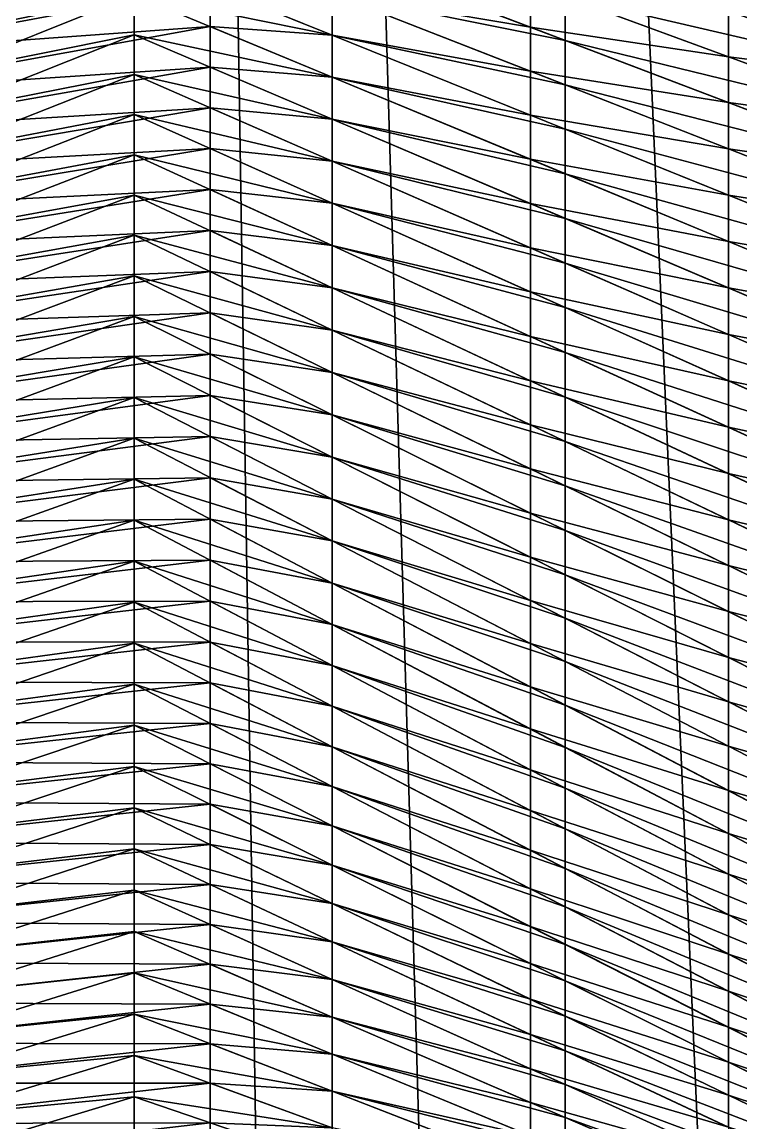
# Model space of a CAD drawing. Header units: metres. Extents: x -3 to 177, y -14 to 14.
# Drawn here: x 3.996 to 5.947, y 2.63 to 5.615 of the extents above; entities that cross this region are included whole.
import ezdxf

# ---------------------------------------------------------------- set-up
doc = ezdxf.new("R2010")
doc.units = ezdxf.units.M
doc.layers.add('AFT_PEAK', color=7, linetype='Continuous', true_color=0x74a6a7)
doc.layers.add('HULL', color=7, linetype='Continuous', true_color=0x528ba5)

msp = doc.modelspace()

# ---------------------------------------------------------------- linework, layer by layer
at = {"layer": 'AFT_PEAK'}
for points in [[(5.4695, 10.7732, 14.7437), (6.4327, -11.1119, 14.7302), (6.4327, 11.1119, 14.7302)], [(4.8375, 10.551, 14.7525), (5.4695, -10.7732, 14.7437), (5.4695, 10.7732, 14.7437)], [(5.4695, 10.7732, 14.7437), (5.4695, -10.7732, 14.7437), (6.4327, -11.1119, 14.7302)], [(4.5062, 10.4345, 14.7571), (4.8375, -10.551, 14.7525), (4.8375, 10.551, 14.7525)], [(4.8375, 10.551, 14.7525), (4.8375, -10.551, 14.7525), (5.4695, -10.7732, 14.7437)], [(3.5429, 10.0387, 14.7727), (4.5062, -10.4345, 14.7571), (4.5062, 10.4345, 14.7571)], [(4.5062, 10.4345, 14.7571), (4.5062, -10.4345, 14.7571), (4.8375, -10.551, 14.7525)], [(3.5429, 10.0387, 14.7727), (3.5429, -10.0387, 14.7727), (4.5062, -10.4345, 14.7571)], [(5.4695, 5.8032, 7.8339), (5.4695, 5.9222, 7.8747), (6.4327, 5.5909, 7.5811)], [(5.4695, 5.9222, 7.8747), (6.4327, 5.7215, 7.621), (6.4327, 5.5909, 7.5811)], [(4.8375, 5.6925, 7.9045), (4.8375, 5.8052, 7.9427), (5.4695, 5.565, 7.7524)], [(4.8375, 5.8052, 7.9427), (5.4695, 5.6841, 7.7931), (5.4695, 5.565, 7.7524)], [(5.4695, 5.6841, 7.7931), (5.4695, 5.8032, 7.8339), (6.4327, 5.4603, 7.5414)], [(5.4695, 5.8032, 7.8339), (6.4327, 5.5909, 7.5811), (6.4327, 5.4603, 7.5414)], [(3.5429, 5.5335, 8.145), (3.5429, 5.6376, 8.1808), (4.5062, 5.7129, 7.967)], [(3.5429, 5.5335, 8.145), (4.5062, 5.7129, 7.967), (4.5062, 5.6032, 7.9311)], [(4.5062, 5.6032, 7.9311), (4.5062, 5.7129, 7.967), (4.8375, 5.5793, 7.8673)], [(4.5062, 5.7129, 7.967), (4.8375, 5.6925, 7.9045), (4.8375, 5.5793, 7.8673)], [(4.8375, 5.5793, 7.8673), (4.8375, 5.6925, 7.9045), (5.4695, 5.4449, 7.7144)], [(4.8375, 5.6925, 7.9045), (5.4695, 5.565, 7.7524), (5.4695, 5.4449, 7.7144)], [(5.4695, 5.565, 7.7524), (5.4695, 5.6841, 7.7931), (6.4327, 5.3297, 7.5019)], [(5.4695, 5.6841, 7.7931), (6.4327, 5.4603, 7.5414), (6.4327, 5.3297, 7.5019)], [(3.5429, 5.4288, 8.1112), (3.5429, 5.5335, 8.145), (4.5062, 5.6032, 7.9311)], [(3.5429, 5.4288, 8.1112), (4.5062, 5.6032, 7.9311), (4.5062, 5.4928, 7.8973)], [(4.5062, 5.4928, 7.8973), (4.5062, 5.6032, 7.9311), (4.8375, 5.4659, 7.8312)], [(4.5062, 5.6032, 7.9311), (4.8375, 5.5793, 7.8673), (4.8375, 5.4659, 7.8312)], [(4.8375, 5.4659, 7.8312), (4.8375, 5.5793, 7.8673), (5.4695, 5.3245, 7.6773)], [(4.8375, 5.5793, 7.8673), (5.4695, 5.4449, 7.7144), (5.4695, 5.3245, 7.6773)], [(5.4695, 5.4449, 7.7144), (5.4695, 5.565, 7.7524), (6.4327, 5.199, 7.4624)], [(5.4695, 5.565, 7.7524), (6.4327, 5.3297, 7.5019), (6.4327, 5.199, 7.4624)], [(3.5429, 5.3241, 8.0773), (3.5429, 5.4288, 8.1112), (4.5062, 5.4928, 7.8973)], [(3.5429, 5.3241, 8.0773), (4.5062, 5.4928, 7.8973), (4.5062, 5.3824, 7.8635)], [(4.5062, 5.3824, 7.8635), (4.5062, 5.4928, 7.8973), (4.8375, 5.3518, 7.7969)], [(4.5062, 5.4928, 7.8973), (4.8375, 5.4659, 7.8312), (4.8375, 5.3518, 7.7969)], [(4.8375, 5.3518, 7.7969), (4.8375, 5.4659, 7.8312), (5.4695, 5.2039, 7.6407)], [(4.8375, 5.4659, 7.8312), (5.4695, 5.3245, 7.6773), (5.4695, 5.2039, 7.6407)], [(5.4695, 5.3245, 7.6773), (5.4695, 5.4449, 7.7144), (6.4327, 5.0677, 7.4248)], [(5.4695, 5.4449, 7.7144), (6.4327, 5.199, 7.4624), (6.4327, 5.0677, 7.4248)], [(3.5429, 5.2194, 8.0434), (3.5429, 5.3241, 8.0773), (4.5062, 5.3824, 7.8635)], [(3.5429, 5.2194, 8.0434), (4.5062, 5.3824, 7.8635), (4.5062, 5.2721, 7.8294)], [(4.5062, 5.2721, 7.8294), (4.5062, 5.3824, 7.8635), (4.8375, 5.2377, 7.7626)], [(4.5062, 5.3824, 7.8635), (4.8375, 5.3518, 7.7969), (4.8375, 5.2377, 7.7626)], [(4.8375, 5.2377, 7.7626), (4.8375, 5.3518, 7.7969), (5.4695, 5.0828, 7.6055)], [(4.8375, 5.3518, 7.7969), (5.4695, 5.2039, 7.6407), (5.4695, 5.0828, 7.6055)], [(5.4695, 5.2039, 7.6407), (5.4695, 5.3245, 7.6773), (6.4327, 4.9361, 7.3876)], [(5.4695, 5.3245, 7.6773), (6.4327, 5.0677, 7.4248), (6.4327, 4.9361, 7.3876)], [(3.5429, 5.1136, 8.0133), (3.5429, 5.2194, 8.0434), (4.5062, 5.2721, 7.8294)], [(3.5429, 5.1136, 8.0133), (4.5062, 5.2721, 7.8294), (4.5062, 5.1608, 7.7987)], [(4.5062, 5.1608, 7.7987), (4.5062, 5.2721, 7.8294), (4.8375, 5.1238, 7.7277)], [(4.5062, 5.2721, 7.8294), (4.8375, 5.2377, 7.7626), (4.8375, 5.1238, 7.7277)], [(4.8375, 5.1238, 7.7277), (4.8375, 5.2377, 7.7626), (5.4695, 4.9617, 7.5703)], [(4.8375, 5.2377, 7.7626), (5.4695, 5.0828, 7.6055), (5.4695, 4.9617, 7.5703)], [(5.4695, 5.0828, 7.6055), (5.4695, 5.2039, 7.6407), (6.4327, 4.8046, 7.3503)], [(5.4695, 5.2039, 7.6407), (6.4327, 4.9361, 7.3876), (6.4327, 4.8046, 7.3503)], [(3.5429, 5.0075, 7.9839), (3.5429, 5.1136, 8.0133), (4.5062, 5.1608, 7.7987)], [(3.5429, 5.0075, 7.9839), (4.5062, 5.1608, 7.7987), (4.5062, 5.0495, 7.768)], [(4.5062, 5.0495, 7.768), (4.5062, 5.1608, 7.7987), (4.8375, 5.009, 7.6958)], [(4.5062, 5.1608, 7.7987), (4.8375, 5.1238, 7.7277), (4.8375, 5.009, 7.6958)], [(4.8375, 5.009, 7.6958), (4.8375, 5.1238, 7.7277), (5.4695, 4.841, 7.5337)], [(4.8375, 5.1238, 7.7277), (5.4695, 4.9617, 7.5703), (5.4695, 4.841, 7.5337)], [(5.4695, 4.9617, 7.5703), (5.4695, 5.0828, 7.6055), (6.4327, 4.6727, 7.3137)], [(5.4695, 5.0828, 7.6055), (6.4327, 4.8046, 7.3503), (6.4327, 4.6727, 7.3137)], [(3.5429, 4.9014, 7.9545), (3.5429, 5.0075, 7.9839), (4.5062, 5.0495, 7.768)], [(3.5429, 4.9014, 7.9545), (4.5062, 5.0495, 7.768), (4.5062, 4.9383, 7.737)], [(4.5062, 4.9383, 7.737), (4.5062, 5.0495, 7.768), (4.8375, 4.8943, 7.6637)], [(4.5062, 5.0495, 7.768), (4.8375, 5.009, 7.6958), (4.8375, 4.8943, 7.6637)], [(4.8375, 4.8943, 7.6637), (4.8375, 5.009, 7.6958), (5.4695, 4.7195, 7.4994)], [(4.8375, 5.009, 7.6958), (5.4695, 4.841, 7.5337), (5.4695, 4.7195, 7.4994)], [(5.4695, 4.841, 7.5337), (5.4695, 4.9617, 7.5703), (6.4327, 4.5409, 7.277)], [(5.4695, 4.9617, 7.5703), (6.4327, 4.6727, 7.3137), (6.4327, 4.5409, 7.277)], [(3.5429, 4.7948, 7.9273), (3.5429, 4.9014, 7.9545), (4.5062, 4.9383, 7.737)], [(3.5429, 4.7948, 7.9273), (4.5062, 4.9383, 7.737), (4.5062, 4.8267, 7.708)], [(4.5062, 4.8267, 7.708), (4.5062, 4.9383, 7.737), (4.8375, 4.7798, 7.6309)], [(4.5062, 4.9383, 7.737), (4.8375, 4.8943, 7.6637), (4.8375, 4.7798, 7.6309)], [(4.8375, 4.7798, 7.6309), (4.8375, 4.8943, 7.6637), (5.4695, 4.5982, 7.4648)], [(4.8375, 4.8943, 7.6637), (5.4695, 4.7195, 7.4994), (5.4695, 4.5982, 7.4648)], [(5.4695, 4.7195, 7.4994), (5.4695, 4.841, 7.5337), (6.4327, 4.4098, 7.2379)], [(5.4695, 4.841, 7.5337), (6.4327, 4.5409, 7.277), (6.4327, 4.4098, 7.2379)], [(3.5429, 4.6879, 7.9011), (3.5429, 4.7948, 7.9273), (4.5062, 4.8267, 7.708)], [(3.5429, 4.6879, 7.9011), (4.5062, 4.8267, 7.708), (4.5062, 4.7147, 7.6802)], [(4.5062, 4.7147, 7.6802), (4.5062, 4.8267, 7.708), (4.8375, 4.6652, 7.5991)], [(4.5062, 4.8267, 7.708), (4.8375, 4.7798, 7.6309), (4.8375, 4.6652, 7.5991)], [(4.8375, 4.6652, 7.5991), (4.8375, 4.7798, 7.6309), (5.4695, 4.4775, 7.4284)], [(4.8375, 4.7798, 7.6309), (5.4695, 4.5982, 7.4648), (5.4695, 4.4775, 7.4284)], [(5.4695, 4.5982, 7.4648), (5.4695, 4.7195, 7.4994), (6.4327, 4.2782, 7.2002)], [(5.4695, 4.7195, 7.4994), (6.4327, 4.4098, 7.2379), (6.4327, 4.2782, 7.2002)], [(3.5429, 4.581, 7.875), (3.5429, 4.6879, 7.9011), (4.5062, 4.7147, 7.6802)], [(3.5429, 4.581, 7.875), (4.5062, 4.7147, 7.6802), (4.5062, 4.6028, 7.6524)], [(4.5062, 4.6028, 7.6524), (4.5062, 4.7147, 7.6802), (4.8375, 4.5503, 7.5685)], [(4.5062, 4.7147, 7.6802), (4.8375, 4.6652, 7.5991), (4.8375, 4.5503, 7.5685)], [(4.8375, 4.5503, 7.5685), (4.8375, 4.6652, 7.5991), (5.4695, 4.3573, 7.3915)], [(4.8375, 4.6652, 7.5991), (5.4695, 4.4775, 7.4284), (5.4695, 4.3573, 7.3915)], [(3.5429, 4.4738, 7.8497), (3.5429, 4.581, 7.875), (4.5062, 4.6028, 7.6524)], [(3.5429, 4.4738, 7.8497), (4.5062, 4.6028, 7.6524), (4.5062, 4.4913, 7.6237)], [(4.5062, 4.4913, 7.6237), (4.5062, 4.6028, 7.6524), (4.8375, 4.4354, 7.5379)], [(4.5062, 4.6028, 7.6524), (4.8375, 4.5503, 7.5685), (4.8375, 4.4354, 7.5379)], [(5.4695, 4.4775, 7.4284), (5.4695, 4.5982, 7.4648), (6.4327, 4.1469, 7.1616)], [(5.4695, 4.5982, 7.4648), (6.4327, 4.2782, 7.2002), (6.4327, 4.1469, 7.1616)], [(4.8375, 4.4354, 7.5379), (4.8375, 4.5503, 7.5685), (5.4695, 4.2368, 7.3555)], [(4.8375, 4.5503, 7.5685), (5.4695, 4.3573, 7.3915), (5.4695, 4.2368, 7.3555)], [(3.5429, 4.3666, 7.825), (3.5429, 4.4738, 7.8497), (4.5062, 4.4913, 7.6237)], [(3.5429, 4.3666, 7.825), (4.5062, 4.4913, 7.6237), (4.5062, 4.3797, 7.5955)], [(4.5062, 4.3797, 7.5955), (4.5062, 4.4913, 7.6237), (4.8375, 4.3218, 7.5048)], [(4.5062, 4.4913, 7.6237), (4.8375, 4.4354, 7.5379), (4.8375, 4.3218, 7.5048)], [(5.4695, 4.3573, 7.3915), (5.4695, 4.4775, 7.4284), (6.4327, 4.0167, 7.1199)], [(5.4695, 4.4775, 7.4284), (6.4327, 4.1469, 7.1616), (6.4327, 4.0167, 7.1199)], [(4.8375, 4.3218, 7.5048), (4.8375, 4.4354, 7.5379), (5.4695, 4.1163, 7.3195)], [(4.8375, 4.4354, 7.5379), (5.4695, 4.2368, 7.3555), (5.4695, 4.1163, 7.3195)], [(3.5429, 4.2586, 7.8034), (3.5429, 4.3666, 7.825), (4.5062, 4.3797, 7.5955)], [(3.5429, 4.2586, 7.8034), (4.5062, 4.3797, 7.5955), (4.5062, 4.2676, 7.5703)], [(4.5062, 4.2676, 7.5703), (4.5062, 4.3797, 7.5955), (4.8375, 4.2082, 7.4721)], [(4.5062, 4.3797, 7.5955), (4.8375, 4.3218, 7.5048), (4.8375, 4.2082, 7.4721)], [(5.4695, 4.2368, 7.3555), (5.4695, 4.3573, 7.3915), (6.4327, 3.8878, 7.075)], [(5.4695, 4.3573, 7.3915), (6.4327, 4.0167, 7.1199), (6.4327, 3.8878, 7.075)], [(4.8375, 4.2082, 7.4721), (4.8375, 4.3218, 7.5048), (5.4695, 3.9986, 7.278)], [(4.8375, 4.3218, 7.5048), (5.4695, 4.1163, 7.3195), (5.4695, 3.9986, 7.278)], [(3.5429, 4.1507, 7.7818), (3.5429, 4.2586, 7.8034), (4.5062, 4.2676, 7.5703)], [(3.5429, 4.1507, 7.7818), (4.5062, 4.2676, 7.5703), (4.5062, 4.156, 7.5443)], [(4.5062, 4.156, 7.5443), (4.5062, 4.2676, 7.5703), (4.8375, 4.0941, 7.442)], [(4.5062, 4.2676, 7.5703), (4.8375, 4.2082, 7.4721), (4.8375, 4.0941, 7.442)], [(5.4695, 4.1163, 7.3195), (5.4695, 4.2368, 7.3555), (6.4327, 3.7588, 7.0308)], [(5.4695, 4.2368, 7.3555), (6.4327, 3.8878, 7.075), (6.4327, 3.7588, 7.0308)], [(4.8375, 4.0941, 7.442), (4.8375, 4.2082, 7.4721), (5.4695, 3.881, 7.2368)], [(4.8375, 4.2082, 7.4721), (5.4695, 3.9986, 7.278), (5.4695, 3.881, 7.2368)], [(3.5429, 4.0427, 7.7606), (3.5429, 4.1507, 7.7818), (4.5062, 4.156, 7.5443)], [(3.5429, 4.0427, 7.7606), (4.5062, 4.156, 7.5443), (4.5062, 4.0451, 7.5175)], [(4.5062, 4.0451, 7.5175), (4.5062, 4.156, 7.5443), (4.8375, 3.9815, 7.4098)], [(4.5062, 4.156, 7.5443), (4.8375, 4.0941, 7.442), (4.8375, 3.9815, 7.4098)], [(4.8375, 3.9815, 7.4098), (4.8375, 4.0941, 7.442), (5.4695, 3.7632, 7.1972)], [(4.8375, 4.0941, 7.442), (5.4695, 3.881, 7.2368), (5.4695, 3.7632, 7.1972)], [(5.4695, 3.9986, 7.278), (5.4695, 4.1163, 7.3195), (6.4327, 3.6298, 6.9866)], [(5.4695, 4.1163, 7.3195), (6.4327, 3.7588, 7.0308), (6.4327, 3.6298, 6.9866)], [(3.5429, 3.9346, 7.7394), (3.5429, 4.0427, 7.7606), (4.5062, 4.0451, 7.5175)], [(3.5429, 3.9346, 7.7394), (4.5062, 4.0451, 7.5175), (4.5062, 3.9342, 7.4907)], [(4.5062, 3.9342, 7.4907), (4.5062, 4.0451, 7.5175), (4.8375, 3.8707, 7.3756)], [(4.5062, 4.0451, 7.5175), (4.8375, 3.9815, 7.4098), (4.8375, 3.8707, 7.3756)], [(4.8375, 3.8707, 7.3756), (4.8375, 3.9815, 7.4098), (5.4695, 3.6486, 7.1533)], [(4.8375, 3.9815, 7.4098), (5.4695, 3.7632, 7.1972), (5.4695, 3.6486, 7.1533)], [(5.4695, 3.881, 7.2368), (5.4695, 3.9986, 7.278), (6.4327, 3.5059, 6.9324)], [(5.4695, 3.9986, 7.278), (6.4327, 3.6298, 6.9866), (6.4327, 3.5059, 6.9324)], [(3.5429, 3.8264, 7.7195), (3.5429, 3.9346, 7.7394), (4.5062, 3.9342, 7.4907)], [(3.5429, 3.8264, 7.7195), (4.5062, 3.9342, 7.4907), (4.5062, 3.8236, 7.4649)], [(4.5062, 3.8236, 7.4649), (4.5062, 3.9342, 7.4907), (4.8375, 3.76, 7.3414)], [(4.5062, 3.9342, 7.4907), (4.8375, 3.8707, 7.3756), (4.8375, 3.76, 7.3414)], [(5.4695, 3.7632, 7.1972), (5.4695, 3.881, 7.2368), (6.4327, 3.3822, 6.878)], [(5.4695, 3.881, 7.2368), (6.4327, 3.5059, 6.9324), (6.4327, 3.3822, 6.878)], [(4.8375, 3.76, 7.3414), (4.8375, 3.8707, 7.3756), (5.4695, 3.5382, 7.1049)], [(4.8375, 3.8707, 7.3756), (5.4695, 3.6486, 7.1533), (5.4695, 3.5382, 7.1049)], [(3.5429, 3.7179, 7.7007), (3.5429, 3.8264, 7.7195), (4.5062, 3.8236, 7.4649)], [(3.5429, 3.7179, 7.7007), (4.5062, 3.8236, 7.4649), (4.5062, 3.7135, 7.4395)], [(4.5062, 3.7135, 7.4395), (4.5062, 3.8236, 7.4649), (4.8375, 3.6504, 7.3074)], [(4.5062, 3.8236, 7.4649), (4.8375, 3.76, 7.3414), (4.8375, 3.6504, 7.3074)], [(5.4695, 3.6486, 7.1533), (5.4695, 3.7632, 7.1972), (6.4327, 3.2589, 6.8241)], [(5.4695, 3.7632, 7.1972), (6.4327, 3.3822, 6.878), (6.4327, 3.2589, 6.8241)], [(4.8375, 3.6504, 7.3074), (4.8375, 3.76, 7.3414), (5.4695, 3.4277, 7.0566)], [(4.8375, 3.76, 7.3414), (5.4695, 3.5382, 7.1049), (5.4695, 3.4277, 7.0566)], [(3.5429, 3.6093, 7.6827), (3.5429, 3.7179, 7.7007), (4.5062, 3.7135, 7.4395)], [(3.5429, 3.6093, 7.6827), (4.5062, 3.7135, 7.4395), (4.5062, 3.6037, 7.4146)], [(4.5062, 3.6037, 7.4146), (4.5062, 3.7135, 7.4395), (4.8375, 3.5424, 7.2729)], [(4.5062, 3.7135, 7.4395), (4.8375, 3.6504, 7.3074), (4.8375, 3.5424, 7.2729)], [(4.8375, 3.5424, 7.2729), (4.8375, 3.6504, 7.3074), (5.4695, 3.32, 7.007)], [(4.8375, 3.6504, 7.3074), (5.4695, 3.4277, 7.0566), (5.4695, 3.32, 7.007)], [(5.4695, 3.5382, 7.1049), (5.4695, 3.6486, 7.1533), (6.4327, 3.1413, 6.7623)], [(5.4695, 3.6486, 7.1533), (6.4327, 3.2589, 6.8241), (6.4327, 3.1413, 6.7623)], [(3.5429, 3.5007, 7.665), (3.5429, 3.6093, 7.6827), (4.5062, 3.6037, 7.4146)], [(3.5429, 3.5007, 7.665), (4.5062, 3.6037, 7.4146), (4.5062, 3.4943, 7.3899)], [(4.5062, 3.4943, 7.3899), (4.5062, 3.6037, 7.4146), (4.8375, 3.4354, 7.2385)], [(4.5062, 3.6037, 7.4146), (4.8375, 3.5424, 7.2729), (4.8375, 3.4354, 7.2385)], [(4.8375, 3.4354, 7.2385), (4.8375, 3.5424, 7.2729), (5.4695, 3.216, 6.9553)], [(4.8375, 3.5424, 7.2729), (5.4695, 3.32, 7.007), (5.4695, 3.216, 6.9553)], [(5.4695, 3.4277, 7.0566), (5.4695, 3.5382, 7.1049), (6.4327, 3.0313, 6.6924)], [(5.4695, 3.5382, 7.1049), (6.4327, 3.1413, 6.7623), (6.4327, 3.0313, 6.6924)], [(3.5429, 3.3919, 7.6483), (3.5429, 3.5007, 7.665), (4.5062, 3.4943, 7.3899)], [(3.5429, 3.3919, 7.6483), (4.5062, 3.4943, 7.3899), (4.5062, 3.3853, 7.3658)], [(4.5062, 3.3853, 7.3658), (4.5062, 3.4943, 7.3899), (4.8375, 3.3296, 7.2039)], [(4.5062, 3.4943, 7.3899), (4.8375, 3.4354, 7.2385), (4.8375, 3.3296, 7.2039)], [(4.8375, 3.3296, 7.2039), (4.8375, 3.4354, 7.2385), (5.4695, 3.1145, 6.9027)], [(4.8375, 3.4354, 7.2385), (5.4695, 3.216, 6.9553), (5.4695, 3.1145, 6.9027)], [(5.4695, 3.32, 7.007), (5.4695, 3.4277, 7.0566), (6.4327, 2.9213, 6.6225)], [(5.4695, 3.4277, 7.0566), (6.4327, 3.0313, 6.6924), (6.4327, 2.9213, 6.6225)], [(3.5429, 3.283, 7.632), (3.5429, 3.3919, 7.6483), (4.5062, 3.3853, 7.3658)], [(3.5429, 3.283, 7.632), (4.5062, 3.3853, 7.3658), (4.5062, 3.2766, 7.3419)], [(4.5062, 3.2766, 7.3419), (4.5062, 3.3853, 7.3658), (4.8375, 3.2252, 7.1694)], [(4.5062, 3.3853, 7.3658), (4.8375, 3.3296, 7.2039), (4.8375, 3.2252, 7.1694)], [(4.8375, 3.2252, 7.1694), (4.8375, 3.3296, 7.2039), (5.4695, 3.0155, 6.8492)], [(4.8375, 3.3296, 7.2039), (5.4695, 3.1145, 6.9027), (5.4695, 3.0155, 6.8492)], [(5.4695, 3.216, 6.9553), (5.4695, 3.32, 7.007), (6.4327, 2.8164, 6.5491)], [(5.4695, 3.32, 7.007), (6.4327, 2.9213, 6.6225), (6.4327, 2.8164, 6.5491)], [(3.5429, 3.1742, 7.616), (3.5429, 3.283, 7.632), (4.5062, 3.2766, 7.3419)], [(3.5429, 3.1742, 7.616), (4.5062, 3.2766, 7.3419), (4.5062, 3.1684, 7.318)], [(4.5062, 3.1684, 7.318), (4.5062, 3.2766, 7.3419), (4.8375, 3.1216, 7.135)], [(4.5062, 3.2766, 7.3419), (4.8375, 3.2252, 7.1694), (4.8375, 3.1216, 7.135)], [(4.8375, 3.1216, 7.135), (4.8375, 3.2252, 7.1694), (5.4695, 2.9199, 6.795)], [(4.8375, 3.2252, 7.1694), (5.4695, 3.0155, 6.8492), (5.4695, 2.9199, 6.795)], [(5.4695, 3.1145, 6.9027), (5.4695, 3.216, 6.9553), (6.4327, 2.7186, 6.471)], [(5.4695, 3.216, 6.9553), (6.4327, 2.8164, 6.5491), (6.4327, 2.7186, 6.471)], [(3.5429, 3.0651, 7.6007), (3.5429, 3.1742, 7.616), (4.5062, 3.1684, 7.318)], [(3.5429, 3.0651, 7.6007), (4.5062, 3.1684, 7.318), (4.5062, 3.0603, 7.295)], [(4.5062, 3.0603, 7.295), (4.5062, 3.1684, 7.318), (4.8375, 3.0192, 7.1004)], [(4.5062, 3.1684, 7.318), (4.8375, 3.1216, 7.135), (4.8375, 3.0192, 7.1004)], [(4.8375, 3.0192, 7.1004), (4.8375, 3.1216, 7.135), (5.4695, 2.8258, 6.7404)], [(4.8375, 3.1216, 7.135), (5.4695, 2.9199, 6.795), (5.4695, 2.8258, 6.7404)], [(5.4695, 3.0155, 6.8492), (5.4695, 3.1145, 6.9027), (6.4327, 2.6254, 6.3908)], [(5.4695, 3.1145, 6.9027), (6.4327, 2.7186, 6.471), (6.4327, 2.6254, 6.3908)], [(3.5429, 2.9561, 7.5854), (3.5429, 3.0651, 7.6007), (4.5062, 3.0603, 7.295)], [(3.5429, 2.9561, 7.5854), (4.5062, 3.0603, 7.295), (4.5062, 2.9526, 7.2719)], [(4.5062, 2.9526, 7.2719), (4.5062, 3.0603, 7.295), (4.8375, 2.9173, 7.0665)], [(4.5062, 3.0603, 7.295), (4.8375, 3.0192, 7.1004), (4.8375, 2.9173, 7.0665)], [(4.8375, 2.9173, 7.0665), (4.8375, 3.0192, 7.1004), (5.4695, 2.7347, 6.6853)], [(4.8375, 3.0192, 7.1004), (5.4695, 2.8258, 6.7404), (5.4695, 2.7347, 6.6853)], [(5.4695, 2.9199, 6.795), (5.4695, 3.0155, 6.8492), (6.4327, 2.5368, 6.3085)], [(5.4695, 3.0155, 6.8492), (6.4327, 2.6254, 6.3908), (6.4327, 2.5368, 6.3085)], [(3.5429, 2.847, 7.5709), (3.5429, 2.9561, 7.5854), (4.5062, 2.9526, 7.2719)], [(3.5429, 2.847, 7.5709), (4.5062, 2.9526, 7.2719), (4.5062, 2.8451, 7.2496)], [(4.5062, 2.8451, 7.2496), (4.5062, 2.9526, 7.2719), (4.8375, 2.8165, 7.0324)], [(4.5062, 2.9526, 7.2719), (4.8375, 2.9173, 7.0665), (4.8375, 2.8165, 7.0324)], [(4.8375, 2.8165, 7.0324), (4.8375, 2.9173, 7.0665), (5.4695, 2.6446, 6.6306)], [(4.8375, 2.9173, 7.0665), (5.4695, 2.7347, 6.6853), (5.4695, 2.6446, 6.6306)], [(5.4695, 2.8258, 6.7404), (5.4695, 2.9199, 6.795), (6.4327, 2.4544, 6.2242)], [(5.4695, 2.9199, 6.795), (6.4327, 2.5368, 6.3085), (6.4327, 2.4544, 6.2242)], [(3.5429, 2.7379, 7.5569), (3.5429, 2.847, 7.5709), (4.5062, 2.8451, 7.2496)], [(3.5429, 2.7379, 7.5569), (4.5062, 2.8451, 7.2496), (4.5062, 2.7377, 7.2275)], [(4.5062, 2.7377, 7.2275), (4.5062, 2.8451, 7.2496), (4.8375, 2.7164, 6.9988)], [(4.5062, 2.8451, 7.2496), (4.8375, 2.8165, 7.0324), (4.8375, 2.7164, 6.9988)], [(4.8375, 2.7164, 6.9988), (4.8375, 2.8165, 7.0324), (5.4695, 2.5569, 6.5754)], [(4.8375, 2.8165, 7.0324), (5.4695, 2.6446, 6.6306), (5.4695, 2.5569, 6.5754)], [(5.4695, 2.7347, 6.6853), (5.4695, 2.8258, 6.7404), (6.4327, 2.375, 6.139)], [(5.4695, 2.8258, 6.7404), (6.4327, 2.4544, 6.2242), (6.4327, 2.375, 6.139)], [(3.5429, 2.6287, 7.5429), (3.5429, 2.7379, 7.5569), (4.5062, 2.7377, 7.2275)], [(3.5429, 2.6287, 7.5429), (4.5062, 2.7377, 7.2275), (4.5062, 2.6306, 7.2055)], [(4.5062, 2.6306, 7.2055), (4.5062, 2.7377, 7.2275), (4.8375, 2.6166, 6.9656)], [(4.5062, 2.7377, 7.2275), (4.8375, 2.7164, 6.9988), (4.8375, 2.6166, 6.9656)], [(4.8375, 2.6166, 6.9656), (4.8375, 2.7164, 6.9988), (5.4695, 2.4709, 6.5206)], [(4.8375, 2.7164, 6.9988), (5.4695, 2.5569, 6.5754), (5.4695, 2.4709, 6.5206)], [(5.4695, 2.6446, 6.6306), (5.4695, 2.7347, 6.6853), (6.4327, 2.3009, 6.0526)], [(5.4695, 2.7347, 6.6853), (6.4327, 2.375, 6.139), (6.4327, 2.3009, 6.0526)], [(3.5429, 2.5195, 7.5289), (3.5429, 2.6287, 7.5429), (4.5062, 2.6306, 7.2055)], [(3.5429, 2.5195, 7.5289), (4.5062, 2.6306, 7.2055), (4.5062, 2.5237, 7.1834)], [(4.5062, 2.5237, 7.1834), (4.5062, 2.6306, 7.2055), (4.8375, 2.5177, 6.9323)], [(4.5062, 2.6306, 7.2055), (4.8375, 2.6166, 6.9656), (4.8375, 2.5177, 6.9323)], [(5.4695, 2.5569, 6.5754), (5.4695, 2.6446, 6.6306), (6.4327, 2.2288, 5.9661)], [(5.4695, 2.6446, 6.6306), (6.4327, 2.3009, 6.0526), (6.4327, 2.2288, 5.9661)]]:
    msp.add_3dface(points, dxfattribs=at)
at = {"layer": 'HULL'}
for points in [[(3.7625, 5.5785, 8.101), (3.7625, 5.6835, 8.1367), (4.3, 5.7961, 8.029)], [(3.7625, 5.5785, 8.101), (4.3, 5.7961, 8.029), (4.3, 5.6887, 7.9933)], [(4.3, 5.6887, 7.9933), (4.3, 5.7961, 8.029), (4.8375, 5.5793, 7.8673)], [(4.3, 5.7961, 8.029), (4.8375, 5.6925, 7.9045), (4.8375, 5.5793, 7.8673)], [(4.8375, 5.6925, 7.9045), (4.8375, 5.8052, 7.9427), (5.375, 5.6009, 7.7809)], [(4.8375, 5.8052, 7.9427), (5.375, 5.7189, 7.8217), (5.375, 5.6009, 7.7809)], [(5.9125, 5.6455, 7.6993), (5.9125, 5.7698, 7.7397), (6.45, 5.585, 7.5758)], [(5.9125, 5.7698, 7.7397), (6.45, 5.7157, 7.6157), (6.45, 5.585, 7.5758)], [(5.375, 5.6009, 7.7809), (5.375, 5.7189, 7.8217), (5.9125, 5.5211, 7.6592)], [(5.375, 5.7189, 7.8217), (5.9125, 5.6455, 7.6993), (5.9125, 5.5211, 7.6592)], [(3.7625, 5.4728, 8.0673), (3.7625, 5.5785, 8.101), (4.3, 5.6887, 7.9933)], [(3.7625, 5.4728, 8.0673), (4.3, 5.6887, 7.9933), (4.3, 5.5806, 7.9598)], [(4.3, 5.5806, 7.9598), (4.3, 5.6887, 7.9933), (4.8375, 5.4659, 7.8312)], [(4.3, 5.6887, 7.9933), (4.8375, 5.5793, 7.8673), (4.8375, 5.4659, 7.8312)], [(4.8375, 5.5793, 7.8673), (4.8375, 5.6925, 7.9045), (5.375, 5.4819, 7.7428)], [(4.8375, 5.6925, 7.9045), (5.375, 5.6009, 7.7809), (5.375, 5.4819, 7.7428)], [(5.9125, 5.5211, 7.6592), (5.9125, 5.6455, 7.6993), (6.45, 5.4542, 7.5361)], [(5.9125, 5.6455, 7.6993), (6.45, 5.585, 7.5758), (6.45, 5.4542, 7.5361)], [(5.375, 5.4819, 7.7428), (5.375, 5.6009, 7.7809), (5.9125, 5.3967, 7.619)], [(5.375, 5.6009, 7.7809), (5.9125, 5.5211, 7.6592), (5.9125, 5.3967, 7.619)], [(3.7625, 5.3671, 8.0335), (3.7625, 5.4728, 8.0673), (4.3, 5.5806, 7.9598)], [(3.7625, 5.3671, 8.0335), (4.3, 5.5806, 7.9598), (4.3, 5.4725, 7.9263)], [(4.3, 5.4725, 7.9263), (4.3, 5.5806, 7.9598), (4.8375, 5.3518, 7.7969)], [(4.3, 5.5806, 7.9598), (4.8375, 5.4659, 7.8312), (4.8375, 5.3518, 7.7969)], [(4.8375, 5.4659, 7.8312), (4.8375, 5.5793, 7.8673), (5.375, 5.3626, 7.7057)], [(4.8375, 5.5793, 7.8673), (5.375, 5.4819, 7.7428), (5.375, 5.3626, 7.7057)], [(5.9125, 5.3967, 7.619), (5.9125, 5.5211, 7.6592), (6.45, 5.3233, 7.4967)], [(5.9125, 5.5211, 7.6592), (6.45, 5.4542, 7.5361), (6.45, 5.3233, 7.4967)], [(3.7625, 5.2615, 7.9997), (3.7625, 5.3671, 8.0335), (4.3, 5.4725, 7.9263)], [(3.7625, 5.2615, 7.9997), (4.3, 5.4725, 7.9263), (4.3, 5.3644, 7.8928)], [(4.3, 5.3644, 7.8928), (4.3, 5.4725, 7.9263), (4.8375, 5.2377, 7.7626)], [(4.3, 5.4725, 7.9263), (4.8375, 5.3518, 7.7969), (4.8375, 5.2377, 7.7626)], [(4.8375, 5.3518, 7.7969), (4.8375, 5.4659, 7.8312), (5.375, 5.243, 7.6692)], [(4.8375, 5.4659, 7.8312), (5.375, 5.3626, 7.7057), (5.375, 5.243, 7.6692)], [(5.375, 5.3626, 7.7057), (5.375, 5.4819, 7.7428), (5.9125, 5.2714, 7.5812)], [(5.375, 5.4819, 7.7428), (5.9125, 5.3967, 7.619), (5.9125, 5.2714, 7.5812)], [(5.9125, 5.2714, 7.5812), (5.9125, 5.3967, 7.619), (6.45, 5.1925, 7.4572)], [(5.9125, 5.3967, 7.619), (6.45, 5.3233, 7.4967), (6.45, 5.1925, 7.4572)], [(3.7625, 5.1547, 7.9696), (3.7625, 5.2615, 7.9997), (4.3, 5.3644, 7.8928)], [(3.7625, 5.1547, 7.9696), (4.3, 5.3644, 7.8928), (4.3, 5.2553, 7.8627)], [(4.3, 5.2553, 7.8627), (4.3, 5.3644, 7.8928), (4.8375, 5.1238, 7.7277)], [(4.3, 5.3644, 7.8928), (4.8375, 5.2377, 7.7626), (4.8375, 5.1238, 7.7277)], [(4.8375, 5.2377, 7.7626), (4.8375, 5.3518, 7.7969), (5.375, 5.123, 7.6341)], [(4.8375, 5.3518, 7.7969), (5.375, 5.243, 7.6692), (5.375, 5.123, 7.6341)], [(5.375, 5.243, 7.6692), (5.375, 5.3626, 7.7057), (5.9125, 5.1459, 7.5441)], [(5.375, 5.3626, 7.7057), (5.9125, 5.2714, 7.5812), (5.9125, 5.1459, 7.5441)], [(3.7625, 5.0477, 7.9401), (3.7625, 5.1547, 7.9696), (4.3, 5.2553, 7.8627)], [(3.7625, 5.0477, 7.9401), (4.3, 5.2553, 7.8627), (4.3, 5.1461, 7.8329)], [(4.3, 5.1461, 7.8329), (4.3, 5.2553, 7.8627), (4.8375, 5.009, 7.6958)], [(4.3, 5.2553, 7.8627), (4.8375, 5.1238, 7.7277), (4.8375, 5.009, 7.6958)], [(5.9125, 5.1459, 7.5441), (5.9125, 5.2714, 7.5812), (6.45, 5.0609, 7.4196)], [(5.9125, 5.2714, 7.5812), (6.45, 5.1925, 7.4572), (6.45, 5.0609, 7.4196)], [(4.8375, 5.1238, 7.7277), (4.8375, 5.2377, 7.7626), (5.375, 5.0029, 7.599)], [(4.8375, 5.2377, 7.7626), (5.375, 5.123, 7.6341), (5.375, 5.0029, 7.599)], [(5.375, 5.123, 7.6341), (5.375, 5.243, 7.6692), (5.9125, 5.0202, 7.5071)], [(5.375, 5.243, 7.6692), (5.9125, 5.1459, 7.5441), (5.9125, 5.0202, 7.5071)], [(3.7625, 4.9407, 7.9106), (3.7625, 5.0477, 7.9401), (4.3, 5.1461, 7.8329)], [(3.7625, 4.9407, 7.9106), (4.3, 5.1461, 7.8329), (4.3, 5.037, 7.803)], [(4.3, 5.037, 7.803), (4.3, 5.1461, 7.8329), (4.8375, 4.8943, 7.6637)], [(4.3, 5.1461, 7.8329), (4.8375, 5.009, 7.6958), (4.8375, 4.8943, 7.6637)], [(5.9125, 5.0202, 7.5071), (5.9125, 5.1459, 7.5441), (6.45, 4.9292, 7.3824)], [(5.9125, 5.1459, 7.5441), (6.45, 5.0609, 7.4196), (6.45, 4.9292, 7.3824)], [(4.8375, 5.009, 7.6958), (4.8375, 5.1238, 7.7277), (5.375, 4.8832, 7.5627)], [(4.8375, 5.1238, 7.7277), (5.375, 5.0029, 7.599), (5.375, 4.8832, 7.5627)], [(5.375, 5.0029, 7.599), (5.375, 5.123, 7.6341), (5.9125, 4.8942, 7.4713)], [(5.375, 5.123, 7.6341), (5.9125, 5.0202, 7.5071), (5.9125, 4.8942, 7.4713)], [(3.7625, 4.8332, 7.8833), (3.7625, 4.9407, 7.9106), (4.3, 5.037, 7.803)], [(3.7625, 4.8332, 7.8833), (4.3, 5.037, 7.803), (4.3, 4.9272, 7.7757)], [(4.3, 4.9272, 7.7757), (4.3, 5.037, 7.803), (4.8375, 4.7798, 7.6309)], [(4.3, 5.037, 7.803), (4.8375, 4.8943, 7.6637), (4.8375, 4.7798, 7.6309)], [(5.9125, 4.8942, 7.4713), (5.9125, 5.0202, 7.5071), (6.45, 4.7974, 7.3451)], [(5.9125, 5.0202, 7.5071), (6.45, 4.9292, 7.3824), (6.45, 4.7974, 7.3451)], [(4.8375, 4.8943, 7.6637), (4.8375, 5.009, 7.6958), (5.375, 4.7628, 7.5288)], [(4.8375, 5.009, 7.6958), (5.375, 4.8832, 7.5627), (5.375, 4.7628, 7.5288)], [(5.375, 4.8832, 7.5627), (5.375, 5.0029, 7.599), (5.9125, 4.7682, 7.4354)], [(5.375, 5.0029, 7.599), (5.9125, 4.8942, 7.4713), (5.9125, 4.7682, 7.4354)], [(3.7625, 4.7254, 7.8572), (3.7625, 4.8332, 7.8833), (4.3, 4.9272, 7.7757)], [(3.7625, 4.7254, 7.8572), (4.3, 4.9272, 7.7757), (4.3, 4.817, 7.7497)], [(4.3, 4.817, 7.7497), (4.3, 4.9272, 7.7757), (4.8375, 4.6652, 7.5991)], [(4.3, 4.9272, 7.7757), (4.8375, 4.7798, 7.6309), (4.8375, 4.6652, 7.5991)], [(4.8375, 4.7798, 7.6309), (4.8375, 4.8943, 7.6637), (5.375, 4.6425, 7.4945)], [(4.8375, 4.8943, 7.6637), (5.375, 4.7628, 7.5288), (5.375, 4.6425, 7.4945)], [(5.375, 4.7628, 7.5288), (5.375, 4.8832, 7.5627), (5.9125, 4.6426, 7.3976)], [(5.375, 4.8832, 7.5627), (5.9125, 4.7682, 7.4354), (5.9125, 4.6426, 7.3976)], [(5.9125, 4.7682, 7.4354), (5.9125, 4.8942, 7.4713), (6.45, 4.6654, 7.3084)], [(5.9125, 4.8942, 7.4713), (6.45, 4.7974, 7.3451), (6.45, 4.6654, 7.3084)], [(3.7625, 4.6175, 7.8311), (3.7625, 4.7254, 7.8572), (4.3, 4.817, 7.7497)], [(3.7625, 4.6175, 7.8311), (4.3, 4.817, 7.7497), (4.3, 4.7069, 7.7237)], [(4.3, 4.7069, 7.7237), (4.3, 4.817, 7.7497), (4.8375, 4.5503, 7.5685)], [(4.3, 4.817, 7.7497), (4.8375, 4.6652, 7.5991), (4.8375, 4.5503, 7.5685)], [(4.8375, 4.6652, 7.5991), (4.8375, 4.7798, 7.6309), (5.375, 4.5227, 7.4587)], [(4.8375, 4.7798, 7.6309), (5.375, 4.6425, 7.4945), (5.375, 4.5227, 7.4587)], [(5.375, 4.6425, 7.4945), (5.375, 4.7628, 7.5288), (5.9125, 4.5166, 7.3618)], [(5.375, 4.7628, 7.5288), (5.9125, 4.6426, 7.3976), (5.9125, 4.5166, 7.3618)], [(5.9125, 4.6426, 7.3976), (5.9125, 4.7682, 7.4354), (6.45, 4.5334, 7.2717)], [(5.9125, 4.7682, 7.4354), (6.45, 4.6654, 7.3084), (6.45, 4.5334, 7.2717)], [(3.7625, 4.5095, 7.8056), (3.7625, 4.6175, 7.8311), (4.3, 4.7069, 7.7237)], [(3.7625, 4.5095, 7.8056), (4.3, 4.7069, 7.7237), (4.3, 4.5968, 7.6977)], [(4.3, 4.5968, 7.6977), (4.3, 4.7069, 7.7237), (4.8375, 4.4354, 7.5379)], [(4.3, 4.7069, 7.7237), (4.8375, 4.5503, 7.5685), (4.8375, 4.4354, 7.5379)], [(4.8375, 4.5503, 7.5685), (4.8375, 4.6652, 7.5991), (5.375, 4.4033, 7.4225)], [(4.8375, 4.6652, 7.5991), (5.375, 4.5227, 7.4587), (5.375, 4.4033, 7.4225)], [(5.375, 4.5227, 7.4587), (5.375, 4.6425, 7.4945), (5.9125, 4.3907, 7.3253)], [(5.375, 4.6425, 7.4945), (5.9125, 4.5166, 7.3618), (5.9125, 4.3907, 7.3253)], [(5.9125, 4.5166, 7.3618), (5.9125, 4.6426, 7.3976), (6.45, 4.4021, 7.2325)], [(5.9125, 4.6426, 7.3976), (6.45, 4.5334, 7.2717), (6.45, 4.4021, 7.2325)], [(3.7625, 4.4013, 7.7807), (3.7625, 4.5095, 7.8056), (4.3, 4.5968, 7.6977)], [(3.7625, 4.4013, 7.7807), (4.3, 4.5968, 7.6977), (4.3, 4.4865, 7.6723)], [(4.3, 4.4865, 7.6723), (4.3, 4.5968, 7.6977), (4.8375, 4.3218, 7.5048)], [(4.3, 4.5968, 7.6977), (4.8375, 4.4354, 7.5379), (4.8375, 4.3218, 7.5048)], [(4.8375, 4.4354, 7.5379), (4.8375, 4.5503, 7.5685), (5.375, 4.2836, 7.3873)], [(4.8375, 4.5503, 7.5685), (5.375, 4.4033, 7.4225), (5.375, 4.2836, 7.3873)], [(5.375, 4.4033, 7.4225), (5.375, 4.5227, 7.4587), (5.9125, 4.2656, 7.2865)], [(5.375, 4.5227, 7.4587), (5.9125, 4.3907, 7.3253), (5.9125, 4.2656, 7.2865)], [(5.9125, 4.3907, 7.3253), (5.9125, 4.5166, 7.3618), (6.45, 4.2703, 7.1948)], [(5.9125, 4.5166, 7.3618), (6.45, 4.4021, 7.2325), (6.45, 4.2703, 7.1948)], [(3.7625, 4.2925, 7.759), (3.7625, 4.4013, 7.7807), (4.3, 4.4865, 7.6723)], [(3.7625, 4.2925, 7.759), (4.3, 4.4865, 7.6723), (4.3, 4.3755, 7.6501)], [(4.3, 4.3755, 7.6501), (4.3, 4.4865, 7.6723), (4.8375, 4.2082, 7.4721)], [(4.3, 4.4865, 7.6723), (4.8375, 4.3218, 7.5048), (4.8375, 4.2082, 7.4721)], [(4.8375, 4.3218, 7.5048), (4.8375, 4.4354, 7.5379), (5.375, 4.164, 7.3521)], [(4.8375, 4.4354, 7.5379), (5.375, 4.2836, 7.3873), (5.375, 4.164, 7.3521)], [(5.375, 4.2836, 7.3873), (5.375, 4.4033, 7.4225), (5.9125, 4.1414, 7.2459)], [(5.375, 4.4033, 7.4225), (5.9125, 4.2656, 7.2865), (5.9125, 4.1414, 7.2459)], [(5.9125, 4.2656, 7.2865), (5.9125, 4.3907, 7.3253), (6.45, 4.1389, 7.1561)], [(5.9125, 4.3907, 7.3253), (6.45, 4.2703, 7.1948), (6.45, 4.1389, 7.1561)], [(3.7625, 4.1837, 7.7372), (3.7625, 4.2925, 7.759), (4.3, 4.3755, 7.6501)], [(3.7625, 4.1837, 7.7372), (4.3, 4.3755, 7.6501), (4.3, 4.2646, 7.628)], [(4.3, 4.2646, 7.628), (4.3, 4.3755, 7.6501), (4.8375, 4.0941, 7.442)], [(4.3, 4.3755, 7.6501), (4.8375, 4.2082, 7.4721), (4.8375, 4.0941, 7.442)], [(4.8375, 4.2082, 7.4721), (4.8375, 4.3218, 7.5048), (5.375, 4.0469, 7.3119)], [(4.8375, 4.3218, 7.5048), (5.375, 4.164, 7.3521), (5.375, 4.0469, 7.3119)], [(5.375, 4.164, 7.3521), (5.375, 4.2836, 7.3873), (5.9125, 4.0169, 7.2062)], [(5.375, 4.2836, 7.3873), (5.9125, 4.1414, 7.2459), (5.9125, 4.0169, 7.2062)], [(3.7625, 4.0748, 7.7157), (3.7625, 4.1837, 7.7372), (4.3, 4.2646, 7.628)], [(3.7625, 4.0748, 7.7157), (4.3, 4.2646, 7.628), (4.3, 4.1536, 7.6058)], [(4.3, 4.1536, 7.6058), (4.3, 4.2646, 7.628), (4.8375, 3.9815, 7.4098)], [(4.3, 4.2646, 7.628), (4.8375, 4.0941, 7.442), (4.8375, 3.9815, 7.4098)], [(5.9125, 4.1414, 7.2459), (5.9125, 4.2656, 7.2865), (6.45, 4.0084, 7.1144)], [(5.9125, 4.2656, 7.2865), (6.45, 4.1389, 7.1561), (6.45, 4.0084, 7.1144)], [(4.8375, 4.0941, 7.442), (4.8375, 4.2082, 7.4721), (5.375, 3.9299, 7.2719)], [(4.8375, 4.2082, 7.4721), (5.375, 4.0469, 7.3119), (5.375, 3.9299, 7.2719)], [(3.7625, 3.966, 7.6942), (3.7625, 4.0748, 7.7157), (4.3, 4.1536, 7.6058)], [(3.7625, 3.966, 7.6942), (4.3, 4.1536, 7.6058), (4.3, 4.0426, 7.5836)], [(4.3, 4.0426, 7.5836), (4.3, 4.1536, 7.6058), (4.8375, 3.8707, 7.3756)], [(4.3, 4.1536, 7.6058), (4.8375, 3.9815, 7.4098), (4.8375, 3.8707, 7.3756)], [(5.375, 4.0469, 7.3119), (5.375, 4.164, 7.3521), (5.9125, 3.8925, 7.1664)], [(5.375, 4.164, 7.3521), (5.9125, 4.0169, 7.2062), (5.9125, 3.8925, 7.1664)], [(5.9125, 4.0169, 7.2062), (5.9125, 4.1414, 7.2459), (6.45, 3.8794, 7.0693)], [(5.9125, 4.1414, 7.2459), (6.45, 4.0084, 7.1144), (6.45, 3.8794, 7.0693)], [(4.8375, 3.9815, 7.4098), (4.8375, 4.0941, 7.442), (5.375, 3.8127, 7.2338)], [(4.8375, 4.0941, 7.442), (5.375, 3.9299, 7.2719), (5.375, 3.8127, 7.2338)], [(3.7625, 3.8568, 7.6741), (3.7625, 3.966, 7.6942), (4.3, 4.0426, 7.5836)], [(3.7625, 3.8568, 7.6741), (4.3, 4.0426, 7.5836), (4.3, 3.9314, 7.5629)], [(4.3, 3.9314, 7.5629), (4.3, 4.0426, 7.5836), (4.8375, 3.76, 7.3414)], [(4.3, 4.0426, 7.5836), (4.8375, 3.8707, 7.3756), (4.8375, 3.76, 7.3414)], [(5.375, 3.9299, 7.2719), (5.375, 4.0469, 7.3119), (5.9125, 3.772, 7.119)], [(5.375, 4.0469, 7.3119), (5.9125, 3.8925, 7.1664), (5.9125, 3.772, 7.119)], [(5.9125, 3.8925, 7.1664), (5.9125, 4.0169, 7.2062), (6.45, 3.7502, 7.025)], [(5.9125, 4.0169, 7.2062), (6.45, 3.8794, 7.0693), (6.45, 3.7502, 7.025)], [(4.8375, 3.8707, 7.3756), (4.8375, 3.9815, 7.4098), (5.375, 3.6984, 7.1916)], [(4.8375, 3.9815, 7.4098), (5.375, 3.8127, 7.2338), (5.375, 3.6984, 7.1916)], [(3.7625, 3.7475, 7.655), (3.7625, 3.8568, 7.6741), (4.3, 3.9314, 7.5629)], [(3.7625, 3.7475, 7.655), (4.3, 3.9314, 7.5629), (4.3, 3.8199, 7.5431)], [(4.3, 3.8199, 7.5431), (4.3, 3.9314, 7.5629), (4.8375, 3.6504, 7.3074)], [(4.3, 3.9314, 7.5629), (4.8375, 3.76, 7.3414), (4.8375, 3.6504, 7.3074)], [(5.375, 3.8127, 7.2338), (5.375, 3.9299, 7.2719), (5.9125, 3.6515, 7.0718)], [(5.375, 3.9299, 7.2719), (5.9125, 3.772, 7.119), (5.9125, 3.6515, 7.0718)], [(5.9125, 3.772, 7.119), (5.9125, 3.8925, 7.1664), (6.45, 3.6211, 6.9806)], [(5.9125, 3.8925, 7.1664), (6.45, 3.7502, 7.025), (6.45, 3.6211, 6.9806)], [(4.8375, 3.76, 7.3414), (4.8375, 3.8707, 7.3756), (5.375, 3.5879, 7.1454)], [(4.8375, 3.8707, 7.3756), (5.375, 3.6984, 7.1916), (5.375, 3.5879, 7.1454)], [(3.7625, 3.6381, 7.6367), (3.7625, 3.7475, 7.655), (4.3, 3.8199, 7.5431)], [(3.7625, 3.6381, 7.6367), (4.3, 3.8199, 7.5431), (4.3, 3.7084, 7.5242)], [(4.3, 3.7084, 7.5242), (4.3, 3.8199, 7.5431), (4.8375, 3.5424, 7.2729)], [(4.3, 3.8199, 7.5431), (4.8375, 3.6504, 7.3074), (4.8375, 3.5424, 7.2729)], [(5.375, 3.6984, 7.1916), (5.375, 3.8127, 7.2338), (5.9125, 3.5313, 7.0256)], [(5.375, 3.8127, 7.2338), (5.9125, 3.6515, 7.0718), (5.9125, 3.5313, 7.0256)], [(5.9125, 3.6515, 7.0718), (5.9125, 3.772, 7.119), (6.45, 3.4971, 6.9262)], [(5.9125, 3.772, 7.119), (6.45, 3.6211, 6.9806), (6.45, 3.4971, 6.9262)], [(4.8375, 3.6504, 7.3074), (4.8375, 3.76, 7.3414), (5.375, 3.4774, 7.0991)], [(4.8375, 3.76, 7.3414), (5.375, 3.5879, 7.1454), (5.375, 3.4774, 7.0991)], [(3.7625, 3.5286, 7.6188), (3.7625, 3.6381, 7.6367), (4.3, 3.7084, 7.5242)], [(3.7625, 3.5286, 7.6188), (4.3, 3.7084, 7.5242), (4.3, 3.5967, 7.5056)], [(4.3, 3.5967, 7.5056), (4.3, 3.7084, 7.5242), (4.8375, 3.4354, 7.2385)], [(4.3, 3.7084, 7.5242), (4.8375, 3.5424, 7.2729), (4.8375, 3.4354, 7.2385)], [(5.375, 3.5879, 7.1454), (5.375, 3.6984, 7.1916), (5.9125, 3.4153, 6.9734)], [(5.375, 3.6984, 7.1916), (5.9125, 3.5313, 7.0256), (5.9125, 3.4153, 6.9734)], [(4.8375, 3.5424, 7.2729), (4.8375, 3.6504, 7.3074), (5.375, 3.3694, 7.0519)], [(4.8375, 3.6504, 7.3074), (5.375, 3.4774, 7.0991), (5.375, 3.3694, 7.0519)], [(5.9125, 3.5313, 7.0256), (5.9125, 3.6515, 7.0718), (6.45, 3.3732, 6.8716)], [(5.9125, 3.6515, 7.0718), (6.45, 3.4971, 6.9262), (6.45, 3.3732, 6.8716)], [(3.7625, 3.4189, 7.6018), (3.7625, 3.5286, 7.6188), (4.3, 3.5967, 7.5056)], [(3.7625, 3.4189, 7.6018), (4.3, 3.5967, 7.5056), (4.3, 3.485, 7.4879)], [(4.3, 3.485, 7.4879), (4.3, 3.5967, 7.5056), (4.8375, 3.3296, 7.2039)], [(4.3, 3.5967, 7.5056), (4.8375, 3.4354, 7.2385), (4.8375, 3.3296, 7.2039)], [(5.375, 3.4774, 7.0991), (5.375, 3.5879, 7.1454), (5.9125, 3.305, 6.9152)], [(5.375, 3.5879, 7.1454), (5.9125, 3.4153, 6.9734), (5.9125, 3.305, 6.9152)], [(4.8375, 3.4354, 7.2385), (4.8375, 3.5424, 7.2729), (5.375, 3.2648, 7.0028)], [(4.8375, 3.5424, 7.2729), (5.375, 3.3694, 7.0519), (5.375, 3.2648, 7.0028)], [(5.9125, 3.4153, 6.9734), (5.9125, 3.5313, 7.0256), (6.45, 3.2498, 6.8174)], [(5.9125, 3.5313, 7.0256), (6.45, 3.3732, 6.8716), (6.45, 3.2498, 6.8174)], [(3.7625, 3.3092, 7.5852), (3.7625, 3.4189, 7.6018), (4.3, 3.485, 7.4879)], [(3.7625, 3.3092, 7.5852), (4.3, 3.485, 7.4879), (4.3, 3.3731, 7.4706)], [(4.3, 3.3731, 7.4706), (4.3, 3.485, 7.4879), (4.8375, 3.2252, 7.1694)], [(4.3, 3.485, 7.4879), (4.8375, 3.3296, 7.2039), (4.8375, 3.2252, 7.1694)], [(5.375, 3.3694, 7.0519), (5.375, 3.4774, 7.0991), (5.9125, 3.1948, 6.8569)], [(5.375, 3.4774, 7.0991), (5.9125, 3.305, 6.9152), (5.9125, 3.1948, 6.8569)], [(4.8375, 3.3296, 7.2039), (4.8375, 3.4354, 7.2385), (5.375, 3.1625, 6.9529)], [(4.8375, 3.4354, 7.2385), (5.375, 3.2648, 7.0028), (5.375, 3.1625, 6.9529)], [(5.9125, 3.305, 6.9152), (5.9125, 3.4153, 6.9734), (6.45, 3.1322, 6.7553)], [(5.9125, 3.4153, 6.9734), (6.45, 3.2498, 6.8174), (6.45, 3.1322, 6.7553)], [(3.7625, 3.1994, 7.5688), (3.7625, 3.3092, 7.5852), (4.3, 3.3731, 7.4706)], [(3.7625, 3.1994, 7.5688), (4.3, 3.3731, 7.4706), (4.3, 3.2613, 7.4535)], [(4.3, 3.2613, 7.4535), (4.3, 3.3731, 7.4706), (4.8375, 3.1216, 7.135)], [(4.3, 3.3731, 7.4706), (4.8375, 3.2252, 7.1694), (4.8375, 3.1216, 7.135)], [(5.375, 3.2648, 7.0028), (5.375, 3.3694, 7.0519), (5.9125, 3.0883, 6.7964)], [(5.375, 3.3694, 7.0519), (5.9125, 3.1948, 6.8569), (5.9125, 3.0883, 6.7964)], [(4.8375, 3.2252, 7.1694), (4.8375, 3.3296, 7.2039), (5.375, 3.0625, 6.9022)], [(4.8375, 3.3296, 7.2039), (5.375, 3.1625, 6.9529), (5.375, 3.0625, 6.9022)], [(5.9125, 3.1948, 6.8569), (5.9125, 3.305, 6.9152), (6.45, 3.0222, 6.685)], [(5.9125, 3.305, 6.9152), (6.45, 3.1322, 6.7553), (6.45, 3.0222, 6.685)], [(3.7625, 3.0895, 7.5533), (3.7625, 3.1994, 7.5688), (4.3, 3.2613, 7.4535)], [(3.7625, 3.0895, 7.5533), (4.3, 3.2613, 7.4535), (4.3, 3.1493, 7.4372)], [(4.3, 3.1493, 7.4372), (4.3, 3.2613, 7.4535), (4.8375, 3.0192, 7.1004)], [(4.3, 3.2613, 7.4535), (4.8375, 3.1216, 7.135), (4.8375, 3.0192, 7.1004)], [(5.375, 3.1625, 6.9529), (5.375, 3.2648, 7.0028), (5.9125, 2.9872, 6.7326)], [(5.375, 3.2648, 7.0028), (5.9125, 3.0883, 6.7964), (5.9125, 2.9872, 6.7326)], [(4.8375, 3.1216, 7.135), (4.8375, 3.2252, 7.1694), (5.375, 2.9655, 6.8509)], [(4.8375, 3.2252, 7.1694), (5.375, 3.0625, 6.9022), (5.375, 2.9655, 6.8509)], [(5.9125, 3.0883, 6.7964), (5.9125, 3.1948, 6.8569), (6.45, 2.9122, 6.6147)], [(5.9125, 3.1948, 6.8569), (6.45, 3.0222, 6.685), (6.45, 2.9122, 6.6147)], [(3.7625, 2.9797, 7.5377), (3.7625, 3.0895, 7.5533), (4.3, 3.1493, 7.4372)], [(3.7625, 2.9797, 7.5377), (4.3, 3.1493, 7.4372), (4.3, 3.0373, 7.421)], [(4.3, 3.0373, 7.421), (4.3, 3.1493, 7.4372), (4.8375, 2.9173, 7.0665)], [(4.3, 3.1493, 7.4372), (4.8375, 3.0192, 7.1004), (4.8375, 2.9173, 7.0665)], [(5.375, 3.0625, 6.9022), (5.375, 3.1625, 6.9529), (5.9125, 2.8896, 6.6672)], [(5.375, 3.1625, 6.9529), (5.9125, 2.9872, 6.7326), (5.9125, 2.8896, 6.6672)], [(4.8375, 3.0192, 7.1004), (4.8375, 3.1216, 7.135), (5.375, 2.87, 6.7994)], [(4.8375, 3.1216, 7.135), (5.375, 2.9655, 6.8509), (5.375, 2.87, 6.7994)], [(5.9125, 2.9872, 6.7326), (5.9125, 3.0883, 6.7964), (6.45, 2.8073, 6.5409)], [(5.9125, 3.0883, 6.7964), (6.45, 2.9122, 6.6147), (6.45, 2.8073, 6.5409)], [(5.375, 2.9655, 6.8509), (5.375, 3.0625, 6.9022), (5.9125, 2.7953, 6.6005)], [(5.375, 3.0625, 6.9022), (5.9125, 2.8896, 6.6672), (5.9125, 2.7953, 6.6005)], [(3.7625, 2.8697, 7.5229), (3.7625, 2.9797, 7.5377), (4.3, 3.0373, 7.421)], [(3.7625, 2.8697, 7.5229), (4.3, 3.0373, 7.421), (4.3, 2.9252, 7.4056)], [(4.3, 2.9252, 7.4056), (4.3, 3.0373, 7.421), (4.8375, 2.8165, 7.0324)], [(4.3, 3.0373, 7.421), (4.8375, 2.9173, 7.0665), (4.8375, 2.8165, 7.0324)], [(4.8375, 2.9173, 7.0665), (4.8375, 3.0192, 7.1004), (5.375, 2.7772, 6.7473)], [(4.8375, 3.0192, 7.1004), (5.375, 2.87, 6.7994), (5.375, 2.7772, 6.7473)], [(5.9125, 2.8896, 6.6672), (5.9125, 2.9872, 6.7326), (6.45, 2.7096, 6.4624)], [(5.9125, 2.9872, 6.7326), (6.45, 2.8073, 6.5409), (6.45, 2.7096, 6.4624)], [(5.375, 2.87, 6.7994), (5.375, 2.9655, 6.8509), (5.9125, 2.7058, 6.5324)], [(5.375, 2.9655, 6.8509), (5.9125, 2.7953, 6.6005), (5.9125, 2.7058, 6.5324)], [(3.7625, 2.7597, 7.5086), (3.7625, 2.8697, 7.5229), (4.3, 2.9252, 7.4056)], [(3.7625, 2.7597, 7.5086), (4.3, 2.9252, 7.4056), (4.3, 2.813, 7.3905)], [(4.3, 2.813, 7.3905), (4.3, 2.9252, 7.4056), (4.8375, 2.7164, 6.9988)], [(4.3, 2.9252, 7.4056), (4.8375, 2.8165, 7.0324), (4.8375, 2.7164, 6.9988)], [(4.8375, 2.8165, 7.0324), (4.8375, 2.9173, 7.0665), (5.375, 2.6853, 6.6957)], [(4.8375, 2.9173, 7.0665), (5.375, 2.7772, 6.7473), (5.375, 2.6853, 6.6957)], [(5.375, 2.7772, 6.7473), (5.375, 2.87, 6.7994), (5.9125, 2.6185, 6.4638)], [(5.375, 2.87, 6.7994), (5.9125, 2.7058, 6.5324), (5.9125, 2.6185, 6.4638)], [(5.9125, 2.7953, 6.6005), (5.9125, 2.8896, 6.6672), (6.45, 2.6166, 6.3816)], [(5.9125, 2.8896, 6.6672), (6.45, 2.7096, 6.4624), (6.45, 2.6166, 6.3816)], [(3.7625, 2.6496, 7.4943), (3.7625, 2.7597, 7.5086), (4.3, 2.813, 7.3905)], [(3.7625, 2.6496, 7.4943), (4.3, 2.813, 7.3905), (4.3, 2.7009, 7.3755)], [(4.3, 2.7009, 7.3755), (4.3, 2.813, 7.3905), (4.8375, 2.6166, 6.9656)], [(4.3, 2.813, 7.3905), (4.8375, 2.7164, 6.9988), (4.8375, 2.6166, 6.9656)], [(4.8375, 2.7164, 6.9988), (4.8375, 2.8165, 7.0324), (5.375, 2.5957, 6.6437)], [(4.8375, 2.8165, 7.0324), (5.375, 2.6853, 6.6957), (5.375, 2.5957, 6.6437)], [(5.375, 2.6853, 6.6957), (5.375, 2.7772, 6.7473), (5.9125, 2.5352, 6.3943)], [(5.375, 2.7772, 6.7473), (5.9125, 2.6185, 6.4638), (5.9125, 2.5352, 6.3943)], [(5.9125, 2.7058, 6.5324), (5.9125, 2.7953, 6.6005), (6.45, 2.5282, 6.2988)], [(5.9125, 2.7953, 6.6005), (6.45, 2.6166, 6.3816), (6.45, 2.5282, 6.2988)], [(4.8375, 2.6166, 6.9656), (4.8375, 2.7164, 6.9988), (5.375, 2.5076, 6.5921)], [(4.8375, 2.7164, 6.9988), (5.375, 2.5957, 6.6437), (5.375, 2.5076, 6.5921)], [(3.7625, 2.5396, 7.4801), (3.7625, 2.6496, 7.4943), (4.3, 2.7009, 7.3755)], [(3.7625, 2.5396, 7.4801), (4.3, 2.7009, 7.3755), (4.3, 2.5887, 7.3604)], [(4.3, 2.5887, 7.3604), (4.3, 2.7009, 7.3755), (4.8375, 2.5177, 6.9323)], [(4.3, 2.7009, 7.3755), (4.8375, 2.6166, 6.9656), (4.8375, 2.5177, 6.9323)], [(5.9125, 2.6185, 6.4638), (5.9125, 2.7058, 6.5324), (6.45, 2.4461, 6.2139)], [(5.9125, 2.7058, 6.5324), (6.45, 2.5282, 6.2988), (6.45, 2.4461, 6.2139)], [(5.375, 2.5957, 6.6437), (5.375, 2.6853, 6.6957), (5.9125, 2.4533, 6.325)], [(5.375, 2.6853, 6.6957), (5.9125, 2.5352, 6.3943), (5.9125, 2.4533, 6.325)]]:
    msp.add_3dface(points, dxfattribs=at)

doc.saveas('drawing.dxf')
